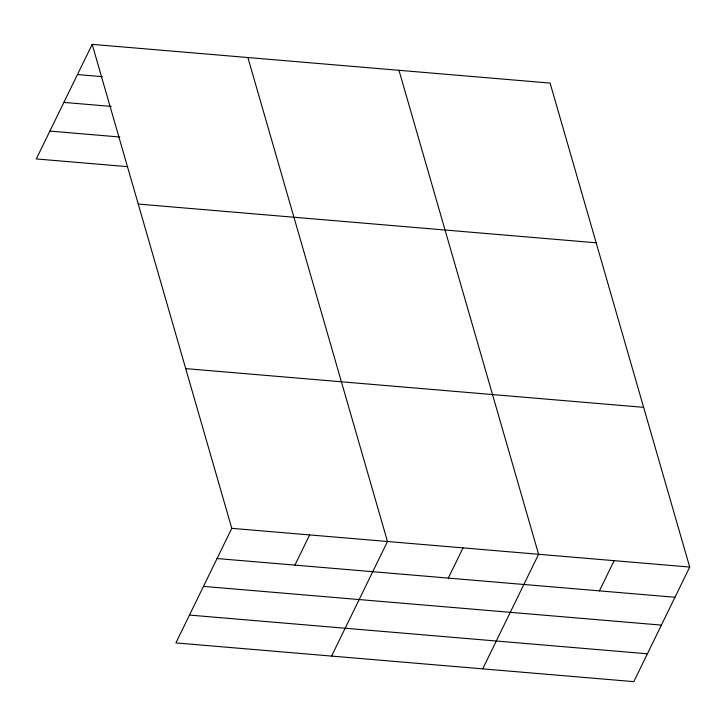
<?xml version="1.0" encoding="UTF-8"?>
<svg xmlns="http://www.w3.org/2000/svg" width="726" height="726" viewBox="0 0 726 726"><rect width="100%" height="100%" fill="white"/><g stroke="black" fill="none" stroke-linecap="round" stroke-linejoin="round"><path stroke-width="1.09" d="M92.184 44.359L231.785 528.337L175.901 642.918L633.816 681.641L689.7 567.06L550.099 83.082L92.184 44.359L36.3 158.94L127.685 166.671M294.901 565.127L309.63 534.926M331.591 656.086L387.475 541.505L247.875 57.526M448.305 578.096L463.034 547.894M482.708 668.864L538.592 554.283L398.982 70.304M599.413 590.873L614.142 560.672M77.455 74.56L102.275 76.657M63.87 102.402L111.259 106.413M49.885 131.097L119.826 137.014M138.258 204.07L596.164 242.793M185.72 368.626L643.635 407.34M231.785 528.337L689.7 567.06M217.056 558.539L674.971 597.262M203.48 586.39L661.386 625.104M189.486 615.076L647.392 653.79"/></g></svg>
